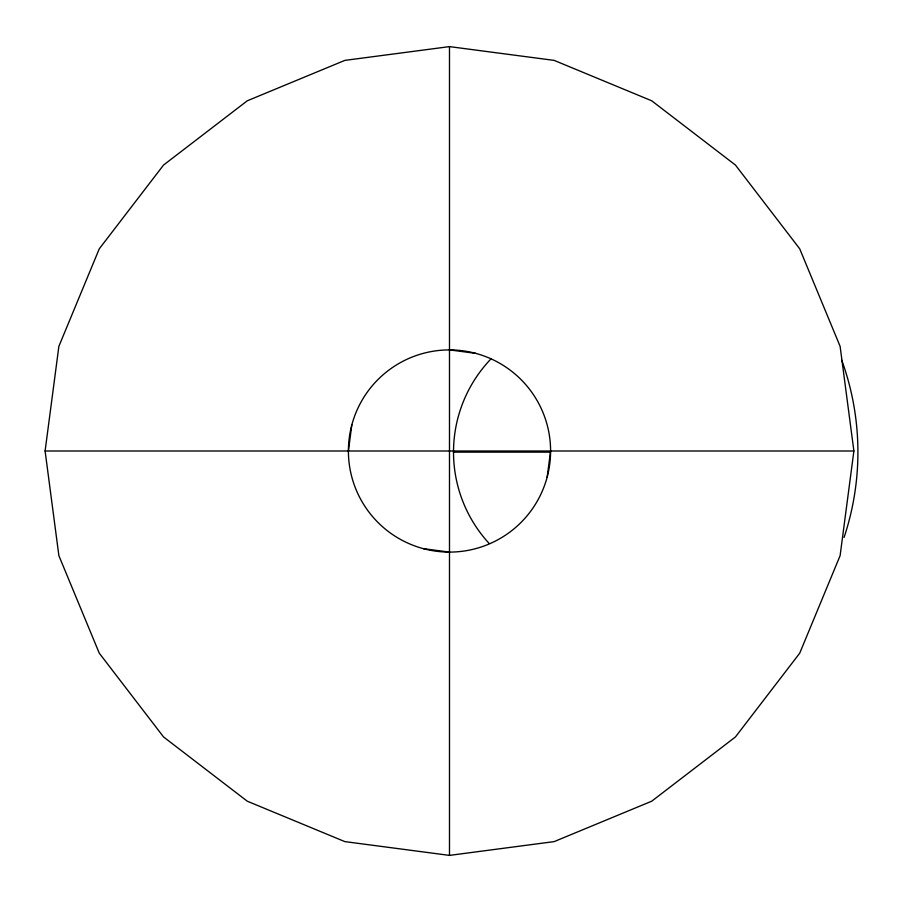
<?xml version="1.0" encoding="UTF-8"?>
<svg xmlns="http://www.w3.org/2000/svg" width="902" height="902" viewBox="0 0 902 902"><rect width="100%" height="100%" fill="white"/><g stroke="black" fill="none" stroke-linecap="round" stroke-linejoin="round"><path stroke-width="1.35" d="M45.1 451L58.878 346.334L99.276 248.805L163.544 165.055L247.295 100.787L344.835 60.389L449.489 46.611L554.155 60.389L651.695 100.787L735.446 165.055L799.713 248.805L840.112 346.334L853.89 451L840.112 555.666L799.713 653.195L735.446 736.945L651.695 801.213L554.155 841.611L449.489 855.389L344.835 841.611L247.295 801.213L163.544 736.945L99.276 653.195L58.878 555.666L45.1 451L853.89 451M348.397 451L351.836 424.831M547.153 477.169L550.592 451A101.103 101.103 0 0 0 398.943 363.45A101.103 101.103 0 0 0 398.943 538.55A101.103 101.103 0 0 0 550.592 451M453.514 452.15L550.4 452.15M449.489 349.897L475.658 353.347M423.331 548.653L449.489 552.103M449.489 46.611L449.489 855.389M489.109 543.421A134.793 134.793 0 0 1 491.038 358.838M841.713 360.123A269.597 269.597 0 0 1 844.058 537.457"/></g></svg>
